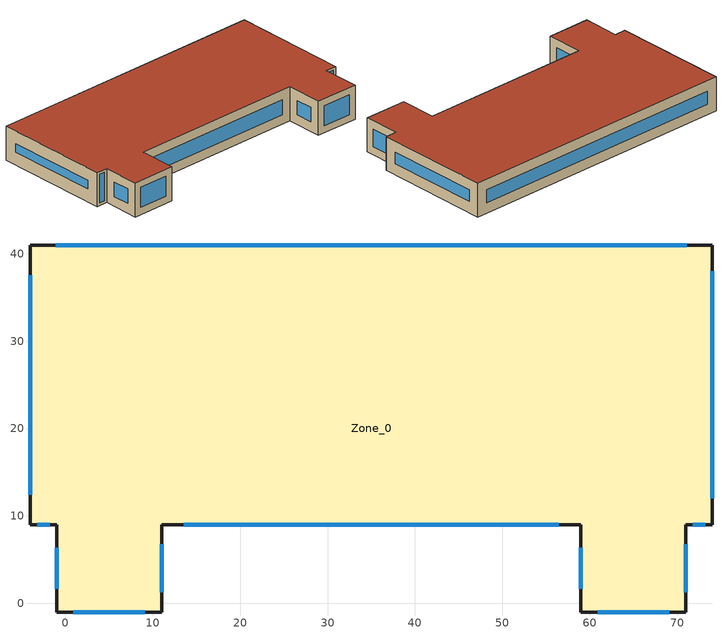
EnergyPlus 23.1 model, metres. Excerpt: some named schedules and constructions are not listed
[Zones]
Zone_0
 floor outside (90.1-2019 Nonresidential CZ 0 Exterior Floor (Mass)): 11,9 11,-1 -1,-1 -1,9 -4,9 -4,41 74,41 74,9 71,9 71,-1 59,-1 59,9 z6.95
 wall outside (90.1-2019 Nonresidential CZ 0 Exterior Wall (Mass)): 11,-1 11,9 59,9 59,-1 71,-1 71,9 74,9 74,41 -4,41 -4,9 -1,9 -1,-1 11,-1 z6.95:16.18
 window (90.1-2019 Nonresidential CZ 0 Glazing (Operable)): 11,1.26 11,6.75 / 71,1.26 71,6.75 z9.2:13.92; 0.91,-1 9.09,-1 / 60.91,-1 69.09,-1 z8.85:14.27; -1,6.35 -1,1.66 / 59,6.35 59,1.66 z9.6:13.53; -3.22,9 -1.78,9 / 71.78,9 73.22,9 z7.72:15.4; -4,37.56 -4,12.44 z10.39:12.74; 71.13,41 -1.13,41 z9.82:13.31; 74,12.03 74,37.98 z9.97:13.16; 13.55,9 56.45,9 z9.5:13.63
 roof outside (90.1-2019 Nonresidential CZ 0 Exterior Roof (Mass)): 11,9 59,9 59,-1 71,-1 71,9 74,9 74,41 -4,41 -4,9 -1,9 -1,-1 11,-1 z16.18
[Schedule:Day:Hourly]
c2cab016-fa3c-41ac-bd8d-3cacf7ea332a: Fraction, 1, 0, 0, 0, 0, 0, 0, 0, 1, 1, 0, 1, 1, 1, 0, 1, 1, 1, 1, 1, 0, 0, 0, 0
2acc76d4-bb3a-409b-ae13-9ef7f78a7962: Fraction, 0, 0, 0, 1, 0, 1, 1, 1, 1, 1, 1, 1, 0, 0, 0, 0, 1, 0, 1, 1, 1, 1, 1, 1
113ce883-fbef-4164-8d23-23ba3054d300: Fraction, 1, 1, 1, 1, 1, 1, 0, 0, 1, 1, 1, 0, 0, 1, 1, 1, 1, 1, 1, 1, 1, 1, 1, 1
55f8eb47-4238-4a91-8bd7-2a9bad35dbf7: Fraction, 1, 0, 0, 0, 0, 0, 1, 0, 0, 0, 0, 1, 1, 1, 1, 1, 1, 1, 1, 1, 1, 1, 1, 1
2f889e87-9056-469c-9f70-61c2109dc100: Fraction, 1, 1, 1, 0, 1, 0, 0, 1, 1, 1, 1, 0, 1, 0, 0, 0, 0, 0, 0, 1, 1, 1, 1, 1
a6ee3e85-4264-44aa-8df4-fefa771979f1: Fraction, 1, 1, 1, 0, 0, 0, 1, 1, 1, 1, 1, 1, 0, 0, 0, 0, 1, 1, 1, 1, 1, 1, 1, 1
38c8a3ec-b199-4f32-8d85-5c31decba880: Fraction, 1, 0, 0, 0, 0, 1, 0, 0, 1, 1, 1, 0, 0, 0, 0, 0, 0, 0, 0, 1, 1, 1, 1, 1
6ab5ffba-f31f-4ad4-b918-457a660e1fa0: Fraction, 1, 1, 0, 0, 0, 1, 1, 0, 1, 1, 0, 0, 0, 0, 0, 0, 0, 0, 0, 0, 1, 1, 1, 1
739482a5-2e4c-4395-94ac-fa656043e152: Fraction, 1, 1, 1, 1, 1, 1, 1, 0, 1, 1, 0, 0, 0, 0, 0, 0, 1, 0, 0, 0, 0, 0, 1, 1
aca91264-3b56-4679-9b92-18ac6ac5ce88: Fraction, 1, 1, 1, 1, 1, 1, 1, 1, 1, 0, 1, 0, 0, 0, 1, 1, 1, 1, 1, 1, 1, 1, 0, 0
4e8716a6-8adb-41d2-8b3c-7fafb88e4295: Fraction, 0, 0, 0, 0, 0, 0, 0, 0, 0, 1, 0, 1, 1, 0, 1, 1, 1, 1, 1, 0, 1, 1, 1, 0
5341ccf6-749c-46ae-a396-031af43a2ff3: Fraction, 0, 0, 0, 0, 0, 0, 0, 0, 1, 1, 1, 0, 0, 0, 1, 1, 0, 0, 1, 1, 1, 1, 1, 0
f6c458a8-e534-42ed-8dca-5de8c6be5e05: Fraction, 1, 1, 1, 1, 1, 1, 1, 1, 1, 1, 0, 1, 0, 0, 0, 1, 1, 1, 1, 1, 1, 1, 1, 1
083434f8-cbb0-4507-8468-247dd64d71e7: Fraction, 1, 0, 0, 0, 0, 0, 0, 0, 0, 1, 0, 0, 0, 0, 0, 1, 1, 1, 1, 0, 1, 0, 0, 0
3b9fc127-0f33-41c0-bb60-b0babc88543c: Fraction, 1, 1, 1, 1, 0, 0, 0, 0, 0, 0, 0, 1, 1, 1, 1, 1, 1, 1, 0, 1, 1, 1, 1, 1
dfb4d573-3ba9-4397-889e-fa5d77ba812a: Fraction, 1, 0, 1, 1, 0, 1, 1, 0, 1, 1, 0, 0, 0, 1, 1, 0, 1, 1, 1, 1, 1, 1, 1, 1
55b9fb34-ddc2-4f8f-b9e4-e913cfb51b51: Fraction, 1, 1, 1, 1, 0, 0, 0, 0, 1, 1, 0, 0, 1, 1, 1, 1, 1, 1, 1, 1, 1, 1, 1, 1
f9213b3e-b9ee-47ff-9177-c6eacbec2d91: Fraction, 1, 1, 1, 1, 1, 0, 1, 1, 1, 0, 1, 0, 0, 0, 0, 0, 1, 1, 1, 1, 1, 1, 1, 0
73cda106-f6b8-4c9e-a049-d416d9d787f8: Fraction, 0, 0, 0, 0, 0, 0, 0, 0, 1, 0, 0, 0, 0, 0, 0, 0, 1, 1, 1, 1, 1, 1, 1, 1
b27275d3-2f83-4ff7-b82b-f2585abdd633: Fraction, 1, 1, 1, 1, 1, 1, 1, 1, 1, 0, 0, 0, 0, 0, 0, 1, 1, 1, 1, 1, 1, 1, 1, 1
01197afe-4cc5-41f4-baa0-76ec0966855b: Fraction, 1, 0, 1, 1, 0, 0, 0, 0, 1, 0, 0, 0, 0, 0, 0, 0, 0, 0, 1, 1, 1, 1, 1, 1
aeea9f31-b385-4210-b196-7dea69c9e701: Fraction, 1, 1, 0, 0, 0, 0, 0, 0, 1, 1, 1, 1, 1, 0, 1, 0, 0, 1, 1, 1, 1, 1, 1, 1
ae26bae7-86ef-4d53-b5dd-35d2c2ebf1ed: Fraction, 1, 1, 0, 0, 0, 0, 0, 0, 0, 0, 1, 1, 1, 1, 1, 1, 1, 1, 1, 1, 0, 1, 1, 1
37a04c41-31fb-4f55-8f5d-e908250c3aa7: Fraction, 0, 0, 0, 0, 0, 1, 1, 1, 1, 1, 1, 0, 0, 0, 0, 0, 0, 1, 1, 1, 1, 1, 1, 1
0055da38-743c-43fd-91a1-7804ef729a1b: Fraction, 1, 0, 0, 0, 0, 0, 0, 1, 1, 1, 1, 1, 1, 1, 1, 1, 0, 0, 0, 0, 0, 0, 0, 0
beb5195a-b38e-4886-8dd4-13292782a5d6: Fraction, 1, 0, 1, 1, 0, 1, 1, 1, 1, 1, 1, 1, 0, 1, 1, 1, 1, 1, 1, 1, 1, 1, 1, 1
6d13e707-81bc-4f69-b9dc-19378ec93108: Fraction, 1, 0, 0, 0, 0, 0, 0, 0, 0, 0, 1, 1, 1, 1, 1, 0, 0, 1, 1, 1, 1, 1, 1, 1
5d835f98-da98-40ed-a754-139ba35e31b3: Fraction, 0, 0, 0, 1, 0, 0, 0, 0, 1, 1, 0, 0, 0, 0, 0, 0, 0, 0, 1, 1, 1, 1, 1, 1
27d42c43-bfd5-43a2-9aa3-a27005570020: Fraction, 1, 0, 1, 1, 1, 1, 1, 1, 1, 1, 0, 1, 1, 1, 0, 0, 0, 0, 0, 1, 1, 1, 1, 0
0a6a2401-2cff-4ad4-83b3-1095882a31aa: Fraction, 0, 0, 0, 0, 0, 1, 0, 0, 0, 1, 1, 1, 1, 0, 0, 1, 1, 1, 1, 1, 1, 1, 1, 0
17500957-7ec8-4eb7-91e8-659d7dfdddc0: Fraction, 0, 0, 0, 0, 0, 0, 1, 1, 1, 1, 1, 0, 0, 0, 0, 0, 0, 1, 1, 1, 1, 1, 1, 1
fae183f8-ada0-4985-a3a5-19c5ae013cbd: Fraction, 1, 0, 0, 0, 0, 0, 0, 1, 1, 1, 1, 0, 0, 0, 0, 1, 1, 1, 1, 1, 1, 1, 1, 1
3833dfc7-8424-4b11-a0b4-b34a241b2b8c: Fraction, 1, 1, 0, 0, 0, 0, 0, 1, 1, 1, 0, 0, 0, 0, 1, 1, 1, 1, 1, 1, 1, 1, 1, 1
19391aa6-9551-4a7d-876e-0718974e2684: Fraction, 0, 0, 0, 0, 0, 0, 0, 1, 1, 0, 0, 0, 1, 1, 1, 1, 1, 1, 1, 1, 1, 1, 1, 1
66d92a62-3421-44cb-9ab3-1189e2ac1ef5: Fraction, 0, 0, 0, 0, 0, 0, 0, 0, 1, 0, 0, 1, 1, 1, 0, 0, 1, 1, 1, 1, 1, 1, 1, 1
b5f47d9c-e0d6-455f-9aa8-18091dc4b645: Fraction, 1, 1, 1, 0, 0, 0, 1, 1, 1, 0, 0, 0, 0, 0, 0, 0, 0, 0, 1, 1, 1, 1, 1, 1
52b957f8-c655-4b9c-8400-d95fda539e50: Fraction, 1, 1, 1, 1, 1, 1, 1, 0, 0, 0, 0, 1, 1, 1, 1, 1, 1, 1, 1, 1, 1, 1, 1, 0
037d155f-380a-4ae6-bf86-cf52317ab907: Fraction, 0, 0, 0, 0, 0, 0, 0, 0, 1, 1, 1, 0, 0, 0, 0, 1, 1, 1, 0, 0, 0, 0, 0, 0
e9c4685a-226e-4dfd-be33-06ba247b435d: Fraction, 0, 0, 0, 0, 0, 0, 0, 0, 0, 0, 0, 0, 0, 0, 0, 1, 1, 1, 1, 0, 0, 0, 1, 0
09f814cc-6c6f-48c8-86ee-a6d244932c20: Fraction, 0, 0, 0, 0, 0, 0, 0, 0, 1, 1, 0, 0, 1, 0, 1, 1, 1, 1, 1, 1, 1, 1, 1, 0
ca218d19-309e-421f-8a90-8f775e4bd37e: Fraction, 0, 0, 0, 0, 0, 0, 0, 1, 1, 1, 0, 1, 1, 1, 1, 1, 1, 1, 1, 0, 0, 0, 0, 0
4759a0a9-f441-45c5-9c68-7e11977fed51: Fraction, 0, 0, 0, 0, 0, 1, 1, 1, 1, 1, 0, 0, 0, 0, 0, 0, 0, 1, 1, 1, 1, 1, 1, 1
c9bd3c47-79ad-4d25-87a6-54469b1c3291: Fraction, 0, 0, 0, 0, 0, 0, 0, 0, 0, 0, 1, 1, 1, 1, 1, 1, 0, 1, 1, 1, 1, 1, 1, 1
e28c0a54-0b6a-4f7f-8b33-745b8315db6f: Fraction, 0, 0, 0, 0, 0, 0, 0, 0, 0, 0, 0, 0, 1, 1, 1, 1, 1, 1, 1, 1, 1, 0, 0, 0
d44c17c4-7419-4a1b-a9d3-ed19bad29df4: Fraction, 0, 0, 0, 0, 0, 0, 0, 1, 1, 1, 0, 0, 0, 0, 0, 0, 0, 1, 1, 1, 1, 0, 0, 0
dc7f30d9-7c41-4c9f-a203-ac509b2ae501: Fraction, 0, 0, 0, 0, 0, 0, 0, 0, 1, 1, 0, 0, 0, 0, 1, 0, 0, 0, 0, 0, 0, 0, 0, 0
75712bb7-b281-4746-a8ce-a68906a422b6: Fraction, 0, 0, 0, 0, 0, 0, 0, 0, 0, 1, 1, 1, 1, 0, 1, 1, 1, 1, 1, 1, 1, 1, 1, 1
83893639-9c5a-4c63-8dfa-bc236ec407fd: Fraction, 0, 0, 0, 0, 0, 0, 0, 0, 1, 0, 0, 0, 0, 0, 0, 0, 0, 1, 0, 0, 0, 0, 0, 0
f41e138a-9e69-476a-8b33-459a4088c2dc: Fraction, 0, 0, 0, 0, 0, 0, 0, 0, 1, 1, 0, 0, 0, 0, 0, 0, 1, 1, 1, 1, 1, 1, 0, 0
ae597435-7847-40bc-8524-bf75e49b26dc: Fraction, 0, 0, 0, 0, 0, 0, 0, 1, 1, 1, 0, 0, 0, 1, 1, 1, 1, 0, 0, 0, 0, 0, 0, 0
14f6d1d2-9f28-44a2-9e22-a27b03d50be2: Fraction, 0, 0, 0, 0, 0, 0, 0, 0, 1, 1, 0, 0, 0, 0, 0, 0, 0, 1, 1, 1, 1, 1, 1, 0
a57fcb58-e9fe-4c61-a477-1f21a20529d0: Fraction, 0, 0, 0, 0, 1, 0, 0, 1, 1, 1, 1, 0, 0, 0, 0, 0, 1, 1, 1, 1, 1, 1, 1, 1
96a4d58e-302e-4ee8-83a7-64224284fd4f: Fraction, 1, 1, 1, 1, 1, 0, 0, 0, 1, 1, 1, 1, 1, 0, 1, 1, 1, 1, 1, 1, 1, 1, 1, 1
6ece8b08-8450-4b29-8746-7bffa695ec09: Fraction, 0, 0, 0, 0, 0, 0, 0, 0, 1, 1, 0, 0, 0, 0, 1, 1, 1, 1, 1, 1, 1, 1, 1, 1
89299213-7930-46c5-b7cd-cdb1f9d314c0: Fraction, 1, 1, 1, 1, 1, 1, 1, 0, 1, 1, 1, 1, 1, 0, 1, 1, 1, 1, 1, 1, 1, 1, 0, 0
4643b79a-c5c8-46b8-a0fd-d4f6f481fb9b: Fraction, 0, 0, 0, 0, 0, 0, 0, 0, 1, 1, 1, 0, 1, 1, 1, 1, 1, 1, 1, 1, 1, 0, 0, 0
679d8743-4aca-45e2-b7b9-4cf38ec24ad8: Fraction, 0, 0, 0, 0, 0, 0, 0, 0, 1, 1, 1, 1, 0, 0, 0, 1, 1, 1, 1, 1, 1, 1, 0, 0
aee78e31-be45-4b06-bd20-3ab901b4edbb: Fraction, 0, 0, 0, 0, 0, 0, 0, 0, 0, 1, 1, 1, 0, 0, 1, 1, 1, 1, 1, 0, 0, 0, 0, 0
211bc10c-4265-40ed-93ba-0c5bc98a4adb: Fraction, 0, 0, 0, 0, 0, 0, 0, 0, 1, 0, 1, 1, 0, 0, 0, 0, 0, 0, 0, 0, 0, 0, 0, 0
d70c283e-3c4e-4aa6-b6d8-aa1d83c07320: Fraction, 0, 0, 0, 0, 0, 0, 0, 0, 1, 1, 0, 1, 1, 1, 1, 1, 1, 1, 0, 0, 0, 0, 0, 0
d566b6c0-66e2-417f-a76d-fd923a7091e2: Fraction, 0, 0, 0, 0, 0, 0, 0, 0, 0, 1, 1, 1, 1, 0, 1, 1, 1, 1, 0, 0, 0, 0, 0, 0
47ae235c-c7dc-4399-aa42-2d1fce33d499: Fraction, 0, 0, 0, 0, 0, 0, 0, 0, 0, 1, 1, 1, 0, 1, 1, 1, 1, 1, 1, 1, 1, 1, 1, 0
4d2c08d0-b476-4182-82bb-c0ede5854e68: Fraction, 0, 0, 0, 0, 0, 0, 0, 0, 0, 1, 1, 1, 0, 0, 0, 0, 1, 0, 0, 0, 0, 0, 0, 0
255bb3cc-b76c-450b-8344-104257988625: Fraction, 0, 0, 0, 0, 0, 0, 0, 0, 1, 1, 0, 0, 1, 1, 1, 1, 0, 0, 0, 0, 0, 0, 0, 0
f79134c4-8fac-46f1-bda8-bd192cd55f08: Fraction, 0, 0, 0, 0, 0, 0, 0, 0, 1, 1, 1, 1, 0, 0, 0, 0, 0, 0, 0, 0, 0, 0, 0, 0
906a7141-871a-452e-9583-73314fa8ff62: Fraction, 0, 0, 0, 0, 0, 0, 0, 0, 1, 1, 1, 1, 1, 1, 1, 0, 0, 0, 0, 0, 0, 0, 0, 0
ff8287d9-2c01-43ad-a24d-2a9ba234661d: Fraction, 0, 0, 0, 0, 0, 0, 0, 0, 0, 0, 0, 0, 0, 0, 0, 1, 1, 1, 0, 0, 0, 0, 0, 0
d27071b0-f187-4836-b587-f7a55c8ee4b0: Fraction, 0, 0, 0, 0, 0, 0, 0, 0, 1, 0, 0, 0, 0, 0, 0, 0, 0, 0, 0, 0, 0, 0, 0, 0
08057783-170f-4a73-8299-480b9f6656ea: Fraction, 0, 0, 0, 0, 0, 0, 0, 0, 0, 1, 1, 1, 1, 1, 1, 1, 0, 0, 1, 1, 1, 1, 0, 0
4ea61527-75af-4f00-8e77-82d26fb1526b: Fraction, 0, 0, 0, 0, 0, 0, 0, 1, 1, 1, 0, 0, 0, 0, 0, 0, 0, 1, 1, 1, 1, 1, 1, 1
d22a8165-95c1-4bcb-95b3-3f0aad09ab81: Fraction, 1, 0, 0, 0, 0, 0, 0, 0, 1, 1, 0, 1, 0, 0, 0, 1, 1, 1, 1, 1, 1, 1, 1, 0
3b791e92-9e06-49ab-9947-5db38f3af008: Fraction, 0, 0, 0, 0, 0, 0, 0, 0, 1, 1, 1, 0, 0, 0, 1, 1, 1, 0, 0, 0, 0, 0, 0, 0
50c647a7-b4ba-441e-b502-fb75a84bab43: Fraction, 0, 0, 0, 0, 0, 0, 0, 0, 1, 1, 0, 0, 0, 0, 0, 0, 0, 0, 1, 1, 1, 1, 0, 0
a3e421c1-2bc6-4b64-b931-ab678568f508: Fraction, 0, 0, 0, 0, 0, 0, 0, 0, 1, 1, 0, 1, 1, 1, 0, 0, 0, 0, 0, 0, 0, 0, 0, 0
b4238d67-f2e8-4461-a61e-e3ac4d8d33bc: Fraction, 0, 0, 0, 0, 0, 0, 0, 0, 1, 1, 1, 0, 0, 1, 1, 1, 1, 1, 1, 1, 0, 0, 0, 0
420da7f1-e32b-4393-b9e4-edb96b9c58fe: Fraction, 0, 0, 0, 0, 0, 0, 0, 0, 1, 1, 0, 0, 0, 0, 1, 1, 0, 1, 1, 1, 1, 0, 0, 0
92758c3d-f0fd-44b9-895b-e7b9e2730b76: Fraction, 0, 0, 0, 0, 0, 0, 0, 0, 0, 1, 0, 0, 0, 0, 0, 0, 0, 1, 1, 1, 1, 1, 0, 0
d4a02c36-b7ff-45d5-aa49-4de9d407a061: Fraction, 0, 0, 0, 0, 0, 0, 0, 0, 1, 1, 0, 0, 0, 1, 0, 0, 1, 1, 0, 0, 0, 0, 0, 0
214e25fa-4e0e-4e88-930a-73c11604e017: Fraction, 0, 0, 0, 0, 0, 0, 0, 0, 0, 1, 1, 1, 1, 0, 1, 1, 1, 1, 1, 1, 1, 0, 0, 0
2c25afe0-61b1-435b-b16b-613268186c53: Fraction, 0, 0, 0, 0, 0, 0, 0, 0, 1, 1, 1, 0, 0, 0, 0, 1, 1, 1, 1, 1, 1, 1, 1, 1
3f9fc3e9-d578-444a-bb10-5c885fba9fd7: Fraction, 1, 0, 0, 0, 0, 0, 0, 1, 1, 1, 0, 0, 0, 0, 1, 1, 1, 1, 1, 1, 0, 0, 0, 1
70b933e4-11a0-4b25-8d76-ab38d021c1d7: Fraction, 1, 1, 1, 1, 1, 1, 1, 1, 1, 1, 1, 0, 0, 1, 1, 0, 1, 1, 1, 1, 1, 1, 1, 1
031735bf-d772-4c77-ba9c-56152633bdbe: Fraction, 1, 1, 1, 1, 1, 1, 1, 1, 1, 1, 1, 0, 0, 0, 0, 1, 1, 1, 1, 1, 1, 1, 1, 1
b3e170e0-b608-4670-97b4-faa62bb7c9e8: Fraction, 1, 1, 1, 1, 1, 1, 1, 1, 1, 1, 1, 0, 1, 1, 1, 1, 1, 1, 1, 1, 1, 1, 1, 1
46c641b5-104f-4a9c-bfa6-a3925b43fe06: Fraction, 1, 1, 1, 1, 0, 1, 1, 1, 1, 1, 1, 0, 0, 0, 1, 1, 1, 1, 1, 1, 1, 1, 1, 1
80fadc9b-4cf8-4fe3-8ea6-ce02479f0904: Fraction, 1, 1, 1, 1, 0, 1, 1, 1, 1, 1, 1, 0, 0, 0, 1, 0, 0, 0, 1, 1, 0, 0, 0, 0
96e3d8ac-5abb-42b4-8581-96fe15a671f7: Fraction, 0, 0, 0, 1, 0, 0, 0, 0, 1, 0, 0, 0, 0, 0, 0, 0, 0, 0, 0, 0, 0, 0, 0, 0
7c52e9d2-7006-4e0c-b9af-e0bb9b8bf7bb: Fraction, 0, 0, 0, 0, 0, 0, 0, 0, 0, 1, 1, 1, 0, 0, 1, 1, 0, 0, 0, 0, 0, 0, 0, 0
a52b870b-5078-4e65-ae1e-464eb281287e: Fraction, 0, 0, 0, 0, 0, 0, 0, 0, 0, 1, 1, 0, 0, 1, 0, 1, 0, 0, 1, 0, 1, 1, 0, 1
ce588cee-38b5-41ec-9469-2b0c7ac3f3c4: Fraction, 1, 0, 0, 0, 0, 0, 0, 0, 0, 0, 0, 0, 0, 1, 1, 1, 1, 1, 1, 1, 0, 0, 0, 0
6a2ed88d-160c-48e3-a745-6a00b3138202: Fraction, 0, 0, 0, 0, 0, 0, 0, 0, 0, 0, 0, 0, 1, 1, 1, 1, 1, 1, 1, 0, 0, 0, 0, 0
e647a3ca-f80e-41d9-ae02-444600d5728b: Fraction, 0, 0, 0, 0, 0, 0, 0, 0, 0, 0, 0, 0, 0, 0, 1, 0, 0, 0, 1, 0, 0, 0, 0, 0
1d68a3ad-101c-4ffe-8505-884638b07b89: Fraction, 0, 0, 0, 0, 0, 0, 0, 0, 0, 1, 1, 1, 1, 1, 1, 1, 1, 1, 1, 1, 0, 0, 0, 0
f14ab5b0-2b15-4419-a5d1-aa71fb9c9e9e: Fraction, 0, 0, 0, 0, 0, 0, 0, 0, 1, 1, 1, 1, 0, 0, 0, 0, 1, 1, 1, 1, 1, 1, 0, 1
b4be05a2-1b5d-42a0-bcba-a576f93784a6: Fraction, 0, 0, 0, 0, 0, 0, 0, 0, 0, 0, 1, 0, 0, 0, 0, 1, 1, 1, 1, 1, 0, 0, 0, 1
1476b263-0653-4f6f-957e-ca1e08aba33f: Fraction, 0, 0, 0, 0, 0, 0, 0, 0, 0, 1, 1, 1, 1, 0, 0, 0, 0, 0, 0, 0, 0, 0, 0, 0
bda3db09-88eb-4ff0-b665-8358f81cf1fb: Fraction, 0, 0, 0, 0, 0, 0, 0, 0, 0, 0, 1, 1, 1, 1, 1, 1, 1, 0, 1, 0, 0, 0, 0, 0
edeeee14-5900-4105-80b7-8713b351bf64: Fraction, 0, 0, 0, 0, 0, 0, 0, 0, 1, 1, 1, 1, 0, 1, 0, 1, 0, 0, 0, 0, 1, 0, 0, 0
09728f78-fbfb-4cb4-9f0c-310f067204cc: Fraction, 0, 0, 0, 0, 0, 0, 0, 0, 1, 1, 1, 1, 0, 1, 1, 1, 1, 1, 1, 1, 1, 0, 0, 0
4f4dd401-b37b-4c60-9393-020dc1a86d7f: Fraction, 0, 0, 0, 0, 0, 0, 0, 0, 1, 1, 1, 0, 1, 0, 0, 1, 1, 1, 1, 1, 1, 1, 1, 0
d7d0c3e8-bc85-42cc-b75f-2eaf99d6740b: Fraction, 0, 0, 1, 1, 0, 0, 1, 0, 1, 1, 1, 1, 0, 1, 1, 1, 1, 1, 1, 1, 1, 1, 1, 1
f8f0b0ef-1b04-49f8-8657-d4adc593155d: Fraction, 1, 1, 0, 1, 1, 1, 0, 1, 1, 1, 1, 1, 1, 0, 0, 1, 1, 1, 1, 1, 1, 1, 1, 1
865deba6-3b39-4b0a-beda-dfbc078c772e: Fraction, 1, 1, 1, 1, 1, 1, 1, 1, 1, 1, 1, 0, 0, 0, 0, 0, 1, 1, 1, 1, 1, 1, 0, 1
b28d19ba-ad7c-417c-a8b7-4cb0f6b283ce: Fraction, 0, 0, 1, 1, 0, 1, 1, 0, 1, 1, 1, 0, 0, 0, 0, 1, 1, 1, 1, 1, 1, 1, 1, 1
87925b9d-d964-4ef4-933e-1645730084eb: Fraction, 1, 0, 1, 0, 0, 0, 0, 0, 1, 1, 1, 0, 0, 0, 0, 0, 1, 1, 1, 1, 1, 1, 1, 1
be71d680-180d-4981-afdc-507d91f79011: Fraction, 1, 0, 0, 0, 0, 0, 0, 0, 1, 1, 1, 1, 0, 0, 0, 0, 1, 1, 1, 1, 1, 1, 1, 1
31d5d834-35e2-4fa3-b754-e3365165cdfd: Fraction, 1, 1, 1, 0, 0, 1, 1, 0, 1, 1, 1, 0, 0, 0, 0, 0, 1, 1, 1, 1, 1, 1, 1, 1
86876421-a579-47c7-b56e-877ea301937a: Fraction, 1, 0, 0, 0, 0, 1, 1, 0, 1, 1, 1, 1, 1, 1, 1, 1, 1, 1, 1, 1, 1, 1, 0, 0
[Schedule:Year]
CoolAvail_Zone_0: Fraction, CoolAvail_Zone_0_0, 1, 1, 1, 7, CoolAvail_Zone_0_1, 1, 8, 1, 14, CoolAvail_Zone_0_2, 1, 15, 1, 21, CoolAvail_Zone_0_3, 1, 22, 1, 28, CoolAvail_Zone_0_4, 1, 29, 2, 4, CoolAvail_Zone_0_5, 2, 5, 2, 11, CoolAvail_Zone_0_6, 2, 12, 2, 18, CoolAvail_Zone_0_7, 2, 19, 2, 25, CoolAvail_Zone_0_8, 2, 26, 3, 4, CoolAvail_Zone_0_9, 3, 5, 3, 11, CoolAvail_Zone_0_10, 3, 12, 3, 18, CoolAvail_Zone_0_11, 3, 19, 3, 25, CoolAvail_Zone_0_12, 3, 26, 4, 1, CoolAvail_Zone_0_13, 4, 2, 4, 8, CoolAvail_Zone_0_14, 4, 9, 4, 15, CoolAvail_Zone_0_15, 4, 16, 4, 22, CoolAvail_Zone_0_16, 4, 23, 4, 29, CoolAvail_Zone_0_17, 4, 30, 5, 6, CoolAvail_Zone_0_18, 5, 7, 5, 13, CoolAvail_Zone_0_19, 5, 14, 5, 20, CoolAvail_Zone_0_20, 5, 21, 5, 27, CoolAvail_Zone_0_21, 5, 28, 6, 3, CoolAvail_Zone_0_22, 6, 4, 6, 10, CoolAvail_Zone_0_23, 6, 11, 6, 17, CoolAvail_Zone_0_24, 6, 18, 6, 24, CoolAvail_Zone_0_25, 6, 25, 7, 1, CoolAvail_Zone_0_26, 7, 2, 7, 8, CoolAvail_Zone_0_27, 7, 9, 7, 15, CoolAvail_Zone_0_28, 7, 16, 7, 22, CoolAvail_Zone_0_29, 7, 23, 7, 29, CoolAvail_Zone_0_30, 7, 30, 8, 5, CoolAvail_Zone_0_31, 8, 6, 8, 12, CoolAvail_Zone_0_32, 8, 13, 8, 19, CoolAvail_Zone_0_33, 8, 20, 8, 26, CoolAvail_Zone_0_34, 8, 27, 9, 2, CoolAvail_Zone_0_35, 9, 3, 9, 9, CoolAvail_Zone_0_36, 9, 10, 9, 16, CoolAvail_Zone_0_37, 9, 17, 9, 23, CoolAvail_Zone_0_38, 9, 24, 9, 30, CoolAvail_Zone_0_39, 10, 1, 10, 7, CoolAvail_Zone_0_40, 10, 8, 10, 14, CoolAvail_Zone_0_41, 10, 15, 10, 21, CoolAvail_Zone_0_42, 10, 22, 10, 28, CoolAvail_Zone_0_43, 10, 29, 11, 4, CoolAvail_Zone_0_44, 11, 5, 11, 11, CoolAvail_Zone_0_45, 11, 12, 11, 18, CoolAvail_Zone_0_46, 11, 19, 11, 25, CoolAvail_Zone_0_47, 11, 26, 12, 2, CoolAvail_Zone_0_48, 12, 3, 12, 9, CoolAvail_Zone_0_49, 12, 10, 12, 16, CoolAvail_Zone_0_50, 12, 17, 12, 23, CoolAvail_Zone_0_51, 12, 24, 12, 30, CoolAvail_Zone_0_52, 12, 31, 12, 31
[Schedule:Week:Daily]
CoolAvail_Zone_0_0: 59d1b334-04ba-4363-919a-7a111a44c794, 0f26759d-0644-4e50-aa1b-fcd7fa6afe0f, 318187e7-5c1f-47e3-9277-af0e2b7da707, aee15cac-d395-4032-8114-9b4bb5a356dc, 7d41a5ea-b720-4077-bb14-a05d87ea9681, 45a83e3a-dbef-42fc-9834-84ef9ee3b0a0, 341b650f-a121-4014-ae46-2007fbbd5f37, 59d1b334-04ba-4363-919a-7a111a44c794, 59d1b334-04ba-4363-919a-7a111a44c794, 59d1b334-04ba-4363-919a-7a111a44c794, 59d1b334-04ba-4363-919a-7a111a44c794, 59d1b334-04ba-4363-919a-7a111a44c794
CoolAvail_Zone_0_1: 900f58f4-38de-4f9b-b05a-4f2ecd03661f, 3dc08667-6c2d-47fc-94ae-249e8decdf4b, 6d68ffcc-1362-4b3b-9d78-339562408aa6, 0a754654-f389-429c-a26f-92d3acae430e, 99174638-7e42-46be-82d0-53d7de1d66e1, a3e2e9a5-99f8-485d-a5b5-07509c44c5c9, a330aff7-16cd-4724-841d-2f91400e6d6c, 900f58f4-38de-4f9b-b05a-4f2ecd03661f, 900f58f4-38de-4f9b-b05a-4f2ecd03661f, 900f58f4-38de-4f9b-b05a-4f2ecd03661f, 900f58f4-38de-4f9b-b05a-4f2ecd03661f, 900f58f4-38de-4f9b-b05a-4f2ecd03661f
CoolAvail_Zone_0_2: 01dc1f6e-f648-4140-b23f-e59894f2e4e2, e58b1214-7130-41c6-bb01-e433ee20e46e, 99174638-7e42-46be-82d0-53d7de1d66e1, 4d4e208a-5f8d-42b7-b282-ac07cf17a0bc, 0f26759d-0644-4e50-aa1b-fcd7fa6afe0f, e136f96c-5ca2-4179-9041-dc8fd92a6337, 2a4a2089-ae6f-48aa-a942-3db9da7d4872, 01dc1f6e-f648-4140-b23f-e59894f2e4e2, 01dc1f6e-f648-4140-b23f-e59894f2e4e2, 01dc1f6e-f648-4140-b23f-e59894f2e4e2, 01dc1f6e-f648-4140-b23f-e59894f2e4e2, 01dc1f6e-f648-4140-b23f-e59894f2e4e2
CoolAvail_Zone_0_3: ca2c308d-65cc-465f-b789-d3e04399737b, 3f1b2a3d-4808-4738-bd25-d25169afb5c7, 0dd2df46-93e6-486a-b476-3d40ee52131c, d6d55b27-423f-4fcc-8598-e2f2a564c43e, 0eb32e5c-692e-44ad-bdb8-bca25fd637de, 59d1b334-04ba-4363-919a-7a111a44c794, 144c33c1-05d1-4800-85e7-ecca17006546, ca2c308d-65cc-465f-b789-d3e04399737b, ca2c308d-65cc-465f-b789-d3e04399737b, ca2c308d-65cc-465f-b789-d3e04399737b, ca2c308d-65cc-465f-b789-d3e04399737b, ca2c308d-65cc-465f-b789-d3e04399737b
CoolAvail_Zone_0_4: cfc209d8-1be4-407f-9533-ff71014a385c, 6e076bb6-f9f9-4db1-b992-ecfa5b7e6f1d, f1d31ddb-c709-4371-93d5-1fdcaaaa8b2c, d6d90ccd-8695-4911-9219-8e3c3762c929, 930c6bcd-b3fc-465a-bb21-56e0a4f2c251, 2f02b1ef-e1ca-4606-a8cb-5620407a4dce, 6e076bb6-f9f9-4db1-b992-ecfa5b7e6f1d, cfc209d8-1be4-407f-9533-ff71014a385c, cfc209d8-1be4-407f-9533-ff71014a385c, cfc209d8-1be4-407f-9533-ff71014a385c, cfc209d8-1be4-407f-9533-ff71014a385c, cfc209d8-1be4-407f-9533-ff71014a385c
CoolAvail_Zone_0_5: b2056ff6-a33b-472e-b597-d54772f5b320, 3635b803-ce59-474a-9c52-95f1cc2cc4ee, 6988c4a1-c59d-4da7-a1d8-c76750e50ed8, 1fa21241-1025-4b6a-b862-49394e577ce6, 011e862a-ddda-4d77-a145-81a31a836a3a, 89506cb6-160a-4d11-b5ae-d74caff9d82a, b41a614d-201a-4205-9592-a8fb1aee2382, b2056ff6-a33b-472e-b597-d54772f5b320, b2056ff6-a33b-472e-b597-d54772f5b320, b2056ff6-a33b-472e-b597-d54772f5b320, b2056ff6-a33b-472e-b597-d54772f5b320, b2056ff6-a33b-472e-b597-d54772f5b320
CoolAvail_Zone_0_6: d563965c-9121-4aa7-af4b-2c2d5ff0f99c, 715bf42e-4792-4394-a826-32733cfacbba, 6059c219-74e0-4927-a9b8-cc7035b24750, 996866d7-ad10-4da5-90cb-8e593fca26a5, 7b88bede-f9a1-4724-9d1c-14b11be6cfd8, fc7d8cff-cd51-4304-91c6-0fd6892ace6f, 4e78f8e8-80d8-4282-affe-d6aa7f06e292, d563965c-9121-4aa7-af4b-2c2d5ff0f99c, d563965c-9121-4aa7-af4b-2c2d5ff0f99c, d563965c-9121-4aa7-af4b-2c2d5ff0f99c, d563965c-9121-4aa7-af4b-2c2d5ff0f99c, d563965c-9121-4aa7-af4b-2c2d5ff0f99c
CoolAvail_Zone_0_7: aea6751d-79a4-42ee-990d-66799a5a64a2, c1ed6bcd-fb7b-4cdf-a928-7ca597880db3, 908e3fdc-e0db-4cc7-906f-ea38a85dd8dc, 656934ec-fef5-43d2-9c30-fae846b8acf0, 3bcd4cfc-ea3a-498f-a008-27e3ebf3aad5, e2acdc1e-ac0a-4cb6-b454-27dd64717248, 698e3ffc-28f5-45ef-8cf0-da1e57303cd7, aea6751d-79a4-42ee-990d-66799a5a64a2, aea6751d-79a4-42ee-990d-66799a5a64a2, aea6751d-79a4-42ee-990d-66799a5a64a2, aea6751d-79a4-42ee-990d-66799a5a64a2, aea6751d-79a4-42ee-990d-66799a5a64a2
CoolAvail_Zone_0_8: 3dedf8f3-b7c8-4ea8-bf2b-c6d3ef5de4b5, f039e49e-f4ce-42a2-bfd7-b4f95cb6a5df, 90b9b106-ac46-4d63-8e52-64209c5ef079, 9f66f908-51ba-4e28-8874-0d1b74150d7d, e15d0947-ee73-4da5-b22a-3deb002d0407, a7f438a5-5570-4bc2-ba93-420dddbb38d2, f565ef0d-9253-4165-bc73-a4cb2191c647, 3dedf8f3-b7c8-4ea8-bf2b-c6d3ef5de4b5, 3dedf8f3-b7c8-4ea8-bf2b-c6d3ef5de4b5, 3dedf8f3-b7c8-4ea8-bf2b-c6d3ef5de4b5, 3dedf8f3-b7c8-4ea8-bf2b-c6d3ef5de4b5, 3dedf8f3-b7c8-4ea8-bf2b-c6d3ef5de4b5
CoolAvail_Zone_0_9: 3dbb109b-3fad-4328-bd12-6a78ccc694ce, e35d33e6-5b7f-45e8-8113-3727817fccd0, f565ef0d-9253-4165-bc73-a4cb2191c647, 235130f6-2bf4-4c47-b0a5-b7ddf12a67c7, b500764c-25a7-436b-9ef3-2ae1582f66f5, 38aa69aa-0841-4762-b792-f4e0fdf71c8e, 4686b1ff-4cd1-49be-831b-3bb77edd0d4c, 3dbb109b-3fad-4328-bd12-6a78ccc694ce, 3dbb109b-3fad-4328-bd12-6a78ccc694ce, 3dbb109b-3fad-4328-bd12-6a78ccc694ce, 3dbb109b-3fad-4328-bd12-6a78ccc694ce, 3dbb109b-3fad-4328-bd12-6a78ccc694ce
CoolAvail_Zone_0_10: 2497a99f-4f31-4545-96e9-6eaa42205e8c, f565ef0d-9253-4165-bc73-a4cb2191c647, 21c5c770-4df4-4e37-b7b7-961c6485b7ba, 882d5cdb-fdb3-49c5-a1a7-efb56e7ad3e1, 217c141b-0021-422c-bfc5-b326702bcaca, cb9ef3ab-8a9f-4537-b771-78ea26fdbfe1, e395a18c-0f40-43dd-8b46-634999459b7b, 2497a99f-4f31-4545-96e9-6eaa42205e8c, 2497a99f-4f31-4545-96e9-6eaa42205e8c, 2497a99f-4f31-4545-96e9-6eaa42205e8c, 2497a99f-4f31-4545-96e9-6eaa42205e8c, 2497a99f-4f31-4545-96e9-6eaa42205e8c
CoolAvail_Zone_0_11: f565ef0d-9253-4165-bc73-a4cb2191c647, 7e1009ed-2f7d-478c-8783-5b2b8b15976f, b4aafa5b-0951-45bb-9b3d-58f88ab55c81, 9092e191-ab99-450b-ac88-76718fe75c5c, d9d0da87-cdf3-4c95-a079-c96924259043, 7d0ff2f6-0ce7-4bc6-aad1-cb358d7a8f94, 82b9d26d-afdc-46c4-bbb9-08c5a34f0792, f565ef0d-9253-4165-bc73-a4cb2191c647, f565ef0d-9253-4165-bc73-a4cb2191c647, f565ef0d-9253-4165-bc73-a4cb2191c647, f565ef0d-9253-4165-bc73-a4cb2191c647, f565ef0d-9253-4165-bc73-a4cb2191c647
CoolAvail_Zone_0_12: ad3d9b99-c2e2-4425-af03-b19e925fc8bb, 9cee518f-e0e3-485d-9692-dec3e07cac18, 74821114-dd39-4821-9743-7d64cf1df0b1, 23725fa5-1423-4b14-80ee-59e76c6b3772, ed32c92f-b712-4864-99c2-fc29b1f248a1, 426f00b9-d0c9-4a60-8521-dc9009a1fc24, 3b62c0fe-df06-42b7-924a-3240077474c7, ad3d9b99-c2e2-4425-af03-b19e925fc8bb, ad3d9b99-c2e2-4425-af03-b19e925fc8bb, ad3d9b99-c2e2-4425-af03-b19e925fc8bb, ad3d9b99-c2e2-4425-af03-b19e925fc8bb, ad3d9b99-c2e2-4425-af03-b19e925fc8bb
CoolAvail_Zone_0_13: 853cd941-153a-4024-8627-ad7af9361a3b, 36b2eb81-75bb-4196-a764-40162e7d3831, b39bb00c-7fed-45e3-b84d-07f30abfe7bf, b859ebb6-7b3e-4836-b892-6db400e8de81, 5cd716d2-fa9a-4677-a9cb-a110be31d2db, d75b9806-2d39-4766-addd-9ad76cfc264d, 22cb16dc-05a0-4dfd-a6f9-4fb25c7d03ca, 853cd941-153a-4024-8627-ad7af9361a3b, 853cd941-153a-4024-8627-ad7af9361a3b, 853cd941-153a-4024-8627-ad7af9361a3b, 853cd941-153a-4024-8627-ad7af9361a3b, 853cd941-153a-4024-8627-ad7af9361a3b
CoolAvail_Zone_0_14: 107e3e66-bd5b-49ba-9a17-31e69c6c7c71, 160fac0f-914b-4673-91c7-152042596306, ea2544c6-8b58-4b6e-9bc9-bcfe239d3d03, 3b1c1b05-0e9c-4f96-a155-20a1fd7fa69c, c4d6cd56-ff68-4ae9-b503-3380abf5954f, 2d21c33e-755a-461f-a15e-61e98ef17f10, 35fcf0b2-2c4b-4803-a4c6-1d6cc0d80953, 107e3e66-bd5b-49ba-9a17-31e69c6c7c71, 107e3e66-bd5b-49ba-9a17-31e69c6c7c71, 107e3e66-bd5b-49ba-9a17-31e69c6c7c71, 107e3e66-bd5b-49ba-9a17-31e69c6c7c71, 107e3e66-bd5b-49ba-9a17-31e69c6c7c71
CoolAvail_Zone_0_15: 02f75608-d4f9-4420-8201-0081afef9c8b, c679531e-2100-466a-8d08-1a4fd4dd1060, 5048c8f0-2a40-49ae-9136-8ff56f13fa91, 0f3f3f1d-3be6-4cb1-9308-77693c2de348, dab59e25-338f-4442-b093-b8ff8a5974eb, 29f1cafd-2d6a-4370-8bfe-19081bcf2441, 4e3d56cf-6061-4498-80c5-94fc9a81c27e, 02f75608-d4f9-4420-8201-0081afef9c8b, 02f75608-d4f9-4420-8201-0081afef9c8b, 02f75608-d4f9-4420-8201-0081afef9c8b, 02f75608-d4f9-4420-8201-0081afef9c8b, 02f75608-d4f9-4420-8201-0081afef9c8b
CoolAvail_Zone_0_16: 75f9bea0-6b82-4bf6-b860-2c218bff11b4, 46e08c37-ac88-4245-9296-36df200ecea6, 02b77d77-38de-430c-a273-0ac2be7f824e, 9dcab35f-4523-45c5-a4d8-9600fcffa77a, 16188d64-4b48-4ff4-85fa-c3fbb17dbdd6, 0f675746-6445-4a9d-9c43-670eab6825bc, 5cfe6b58-ecd6-4612-9b5d-6ac5824f09c6, 75f9bea0-6b82-4bf6-b860-2c218bff11b4, 75f9bea0-6b82-4bf6-b860-2c218bff11b4, 75f9bea0-6b82-4bf6-b860-2c218bff11b4, 75f9bea0-6b82-4bf6-b860-2c218bff11b4, 75f9bea0-6b82-4bf6-b860-2c218bff11b4
CoolAvail_Zone_0_17: e0ac2ddb-3ca9-4b0d-a1f8-45018c14d43b, 4eb1097d-1ac2-478b-9b84-c762dcd3d74f, 9897c575-ac4d-49e8-98e9-60c42b0f4427, c9a0a30d-9548-4ff9-8ad1-0ae9c747ac44, 3874ba70-3872-4184-8c3d-09606ef39b7b, 638b862c-e7cf-43fd-b327-f5290b195d5a, e3fbc1a0-df5b-42a1-9fd2-fff7229ef746, e0ac2ddb-3ca9-4b0d-a1f8-45018c14d43b, e0ac2ddb-3ca9-4b0d-a1f8-45018c14d43b, e0ac2ddb-3ca9-4b0d-a1f8-45018c14d43b, e0ac2ddb-3ca9-4b0d-a1f8-45018c14d43b, e0ac2ddb-3ca9-4b0d-a1f8-45018c14d43b
CoolAvail_Zone_0_18: 16ee5d51-9e4b-45fb-82a4-852ef0754a04, 31cd7656-4974-434c-996f-eb09802f2ebe, 43204d63-ad8d-4ab7-a47a-108505c53ef6, 16ee5d51-9e4b-45fb-82a4-852ef0754a04, a8f0f5b3-6e6e-4390-b3e2-00c0ca977284, a704d86c-d301-4c3d-9326-e2782729b774, 1104e10b-4ffb-41c3-baa5-96595c7fc7c0, 16ee5d51-9e4b-45fb-82a4-852ef0754a04, 16ee5d51-9e4b-45fb-82a4-852ef0754a04, 16ee5d51-9e4b-45fb-82a4-852ef0754a04, 16ee5d51-9e4b-45fb-82a4-852ef0754a04, 16ee5d51-9e4b-45fb-82a4-852ef0754a04
CoolAvail_Zone_0_19: 0720ddf0-ffe5-45de-b7a6-f612177a6508, fcbde508-10ef-4e53-b872-4d9e573cd203, 561a3429-8a95-440f-b756-38372c04999f, 9a08d9bd-5139-468a-bdc8-699aff4651cc, 16d7acc0-625d-4310-a702-314b7a344c94, e00d5ffa-7f36-4ec2-bbeb-85ca09f4e38d, 78611bae-5bbe-4196-8ccc-d03dc08a3329, 0720ddf0-ffe5-45de-b7a6-f612177a6508, 0720ddf0-ffe5-45de-b7a6-f612177a6508, 0720ddf0-ffe5-45de-b7a6-f612177a6508, 0720ddf0-ffe5-45de-b7a6-f612177a6508, 0720ddf0-ffe5-45de-b7a6-f612177a6508
CoolAvail_Zone_0_20: 8ecb9a46-431c-4269-8d4b-a573adb10c4b, 0c588bf0-d3f2-4001-acd4-224cb83a0e2a, 0720ddf0-ffe5-45de-b7a6-f612177a6508, 6671f9ec-6764-4d5f-ae35-d749b94c9c54, 90f0582f-4356-4e2b-ad25-e5966e444a95, 2f760b67-bc02-4525-b5fe-ff83e713a0d2, ed018cb0-c9b0-41e8-9e01-aee53c4e2ffe, 8ecb9a46-431c-4269-8d4b-a573adb10c4b, 8ecb9a46-431c-4269-8d4b-a573adb10c4b, 8ecb9a46-431c-4269-8d4b-a573adb10c4b, 8ecb9a46-431c-4269-8d4b-a573adb10c4b, 8ecb9a46-431c-4269-8d4b-a573adb10c4b
CoolAvail_Zone_0_21: b30e1dd7-6003-43db-89ed-3b32aa31487d, 3635b803-ce59-474a-9c52-95f1cc2cc4ee, 2951a9c1-08a4-4293-8c95-3b3e3d0cfa49, 8afc3e03-b055-4af2-9bc9-4d7d108ba790, 4d4d746e-9feb-4241-9d57-3ca1464b6f12, 53f21c1d-1aa0-472d-805d-12590a1cc6e6, ce772ce9-bd0c-458d-8f77-09e1a32b76d9, b30e1dd7-6003-43db-89ed-3b32aa31487d, b30e1dd7-6003-43db-89ed-3b32aa31487d, b30e1dd7-6003-43db-89ed-3b32aa31487d, b30e1dd7-6003-43db-89ed-3b32aa31487d, b30e1dd7-6003-43db-89ed-3b32aa31487d
CoolAvail_Zone_0_22: c60e6fe5-a3e3-4092-866f-c073a2528635, d4d53aef-46b2-48bd-86d1-6d0db4601ab6, c605e8bf-5616-409d-80ea-faa8e61ef154, de678ce4-b9d0-4b52-837c-6d82e38a929d, a0e325a4-a33d-4513-9c2b-12e18bed1c93, cac47856-fade-4468-9155-1c8370df25f2, 4b44bca6-0e78-4dd0-aea8-62f737db7963, c60e6fe5-a3e3-4092-866f-c073a2528635, c60e6fe5-a3e3-4092-866f-c073a2528635, c60e6fe5-a3e3-4092-866f-c073a2528635, c60e6fe5-a3e3-4092-866f-c073a2528635, c60e6fe5-a3e3-4092-866f-c073a2528635
CoolAvail_Zone_0_23: 17f1f1ab-8337-4ab9-ac67-71ac125f4bd2, 019be3dd-161b-4283-915a-23e9bf76d8d6, 4cb8024a-6e10-4795-bf70-04c843619567, ed7e3c21-8b16-4eef-889d-3af444396894, 549bb712-270c-40ee-87a9-5a8c9f107118, 26fe405d-ce37-4a97-a65a-d736b0359e21, c3835bad-106b-4b60-aa2f-9ecc60eadcb3, 17f1f1ab-8337-4ab9-ac67-71ac125f4bd2, 17f1f1ab-8337-4ab9-ac67-71ac125f4bd2, 17f1f1ab-8337-4ab9-ac67-71ac125f4bd2, 17f1f1ab-8337-4ab9-ac67-71ac125f4bd2, 17f1f1ab-8337-4ab9-ac67-71ac125f4bd2
CoolAvail_Zone_0_24: 5a4c0845-867e-4ac2-8eab-25736a2af8fd, 554dfcb5-e8de-4b97-83d9-c01a885eec87, b8c2097b-d495-4f39-bd15-c1cea590ff7c, c33f6621-b943-4c90-8a42-eefbcb54b2c0, d8d04f60-7853-493b-a852-f100605726e4, 8ed55df3-15c4-47a0-9395-15d4399047d7, 7c03e874-7705-4916-8813-a6be0e0c464a, 5a4c0845-867e-4ac2-8eab-25736a2af8fd, 5a4c0845-867e-4ac2-8eab-25736a2af8fd, 5a4c0845-867e-4ac2-8eab-25736a2af8fd, 5a4c0845-867e-4ac2-8eab-25736a2af8fd, 5a4c0845-867e-4ac2-8eab-25736a2af8fd
CoolAvail_Zone_0_25: 1ea6c86f-a3da-4131-a6de-2cd4088a169b, 5596e34e-f4bf-4a63-baff-934d96a23a7f, 4d660f9d-27a9-408b-a456-c33476d550d8, 63f50b05-b4bb-458f-b5c2-5b752c3b6704, b74aef35-748b-4688-b798-7736a8573c34, f56005a2-4f04-4095-bc1d-8e47585cb721, 880223a0-d14f-42fe-a39a-ecb1818b9710, 1ea6c86f-a3da-4131-a6de-2cd4088a169b, 1ea6c86f-a3da-4131-a6de-2cd4088a169b, 1ea6c86f-a3da-4131-a6de-2cd4088a169b, 1ea6c86f-a3da-4131-a6de-2cd4088a169b, 1ea6c86f-a3da-4131-a6de-2cd4088a169b
CoolAvail_Zone_0_26: 76a3271f-280d-4a68-b02d-8af7a0fb7ed7, 15b80c29-cdc9-4f15-a6d5-4d7247212a61, 59ab82b1-6edc-4cca-a0e8-039f2d240847, 7165149b-d821-4e0b-a381-87c427fefbe1, 60f7f609-a8ac-4178-a293-2d9e987db9ee, 69b4e133-8ea8-48b9-a154-8abc56f5e4d1, fb582da7-1836-4491-b83a-ddb4dbcd816d, 76a3271f-280d-4a68-b02d-8af7a0fb7ed7, 76a3271f-280d-4a68-b02d-8af7a0fb7ed7, 76a3271f-280d-4a68-b02d-8af7a0fb7ed7, 76a3271f-280d-4a68-b02d-8af7a0fb7ed7, 76a3271f-280d-4a68-b02d-8af7a0fb7ed7
CoolAvail_Zone_0_27: 3220b92c-5ce8-4ad5-80f9-9214e499d0de, ce21a1af-9f93-4317-ae68-03c796b42d87, 50ab991d-8f42-4f91-bb6e-6b45e6c9e0c4, 8f21ec98-ab68-44ac-826a-40f7d7187eb5, 91641392-fba9-4510-be00-8851d350be37, de04aad5-d403-4e98-8a61-de1cb2281bb7, 067c70bc-fa7c-46f6-a2d2-da8b5835f68d, 3220b92c-5ce8-4ad5-80f9-9214e499d0de, 3220b92c-5ce8-4ad5-80f9-9214e499d0de, 3220b92c-5ce8-4ad5-80f9-9214e499d0de, 3220b92c-5ce8-4ad5-80f9-9214e499d0de, 3220b92c-5ce8-4ad5-80f9-9214e499d0de
CoolAvail_Zone_0_28: 7a866c4e-3898-4878-b5a7-f1531d4e1c0d, 9b1247f2-0426-4605-8306-aedd98be71d0, 7155cb8e-aadf-4b5b-89d9-f6d8151ae483, 42b37af3-a6a3-4646-bf0c-6c1009444f50, c9a0a30d-9548-4ff9-8ad1-0ae9c747ac44, 2db1b912-2312-42a3-b82b-c1dfb54e87be, b30e1dd7-6003-43db-89ed-3b32aa31487d, 7a866c4e-3898-4878-b5a7-f1531d4e1c0d, 7a866c4e-3898-4878-b5a7-f1531d4e1c0d, 7a866c4e-3898-4878-b5a7-f1531d4e1c0d, 7a866c4e-3898-4878-b5a7-f1531d4e1c0d, 7a866c4e-3898-4878-b5a7-f1531d4e1c0d
CoolAvail_Zone_0_29: 3deb8d05-62bd-4af7-a707-aaa59e0173cb, e331e416-cdb0-4727-b3f0-d526b2b66f14, a10098a1-4e9e-4354-b74f-82c288cce5a2, 288cfb5a-9d2b-4173-93c6-9d3054613942, c9a0a30d-9548-4ff9-8ad1-0ae9c747ac44, c9a0a30d-9548-4ff9-8ad1-0ae9c747ac44, b35efdb7-29e1-433d-a5f1-254e2443bfda, 3deb8d05-62bd-4af7-a707-aaa59e0173cb, 3deb8d05-62bd-4af7-a707-aaa59e0173cb, 3deb8d05-62bd-4af7-a707-aaa59e0173cb, 3deb8d05-62bd-4af7-a707-aaa59e0173cb, 3deb8d05-62bd-4af7-a707-aaa59e0173cb
CoolAvail_Zone_0_30: 63e6e88b-1bae-49c7-90d1-06932a13f337, f565ef0d-9253-4165-bc73-a4cb2191c647, cede604d-6551-4bba-a4a0-b466accba7a8, 21955c60-42a1-484b-8778-625d89511dd6, ceea8c4b-19bf-4912-94f7-5b744f94b638, 842dd8cf-00c8-4446-9001-4da6cd8c88c2, db9ac673-31c2-4916-a5f2-f6982f1e65ff, 63e6e88b-1bae-49c7-90d1-06932a13f337, 63e6e88b-1bae-49c7-90d1-06932a13f337, 63e6e88b-1bae-49c7-90d1-06932a13f337, 63e6e88b-1bae-49c7-90d1-06932a13f337, 63e6e88b-1bae-49c7-90d1-06932a13f337
CoolAvail_Zone_0_31: 7a784bb8-c73d-40a1-88d2-f0598b36111e, 6671f9ec-6764-4d5f-ae35-d749b94c9c54, a10098a1-4e9e-4354-b74f-82c288cce5a2, a9126e6f-3d94-4152-8f20-9264d864a9c2, 4dfa3e14-c299-48bd-8423-7ff25f00dd8a, 6c1591fb-b727-4a81-9c14-34e172c6d422, 477dc466-2e85-4aaa-8574-599042a7c638, 7a784bb8-c73d-40a1-88d2-f0598b36111e, 7a784bb8-c73d-40a1-88d2-f0598b36111e, 7a784bb8-c73d-40a1-88d2-f0598b36111e, 7a784bb8-c73d-40a1-88d2-f0598b36111e, 7a784bb8-c73d-40a1-88d2-f0598b36111e
CoolAvail_Zone_0_32: f4937c2c-20d6-476b-b991-6eeaae4cc0e6, 15adf1f9-f40b-48fb-be34-1f3b5a030103, 1b956079-1eed-40ca-bdaa-d966069c8dd9, 14df7b94-c548-4711-8809-05f1ebaeae48, 9f0124cc-21ff-4741-9731-9328eeac4659, 51a0a817-91b1-4203-8574-487632abe08a, 6aeb5ed0-a385-4cd6-b52a-b0f0ba0cbdbd, f4937c2c-20d6-476b-b991-6eeaae4cc0e6, f4937c2c-20d6-476b-b991-6eeaae4cc0e6, f4937c2c-20d6-476b-b991-6eeaae4cc0e6, f4937c2c-20d6-476b-b991-6eeaae4cc0e6, f4937c2c-20d6-476b-b991-6eeaae4cc0e6
CoolAvail_Zone_0_33: 0d2b4627-a6bf-4ff4-83ca-093ef10297a2, 4fd3cfd6-bd9d-4bbe-a64b-388492cff040, ca02c259-9a4f-4521-bfe7-f9ce5d147943, 6d6e1c1d-c309-42a0-b4cd-7d9b8766e1eb, b1f2b045-3297-4df1-b4be-4aebe67ab026, 2951a9c1-08a4-4293-8c95-3b3e3d0cfa49, 19ec2101-7dce-4100-845f-d2245b058223, 0d2b4627-a6bf-4ff4-83ca-093ef10297a2, 0d2b4627-a6bf-4ff4-83ca-093ef10297a2, 0d2b4627-a6bf-4ff4-83ca-093ef10297a2, 0d2b4627-a6bf-4ff4-83ca-093ef10297a2, 0d2b4627-a6bf-4ff4-83ca-093ef10297a2
CoolAvail_Zone_0_34: c5901c08-4945-48ce-bfc8-97adf64ad770, b5214990-90fd-40d0-8f9b-e54156d2b281, f2ed14b3-d813-4538-b4da-094a1ebadf52, 263b33fb-8e70-4225-b857-4590966185e5, 60f52e20-6f67-4969-a0d1-4af460140d84, 4bf67e52-49d0-4000-83b1-7d5490721fc4, 4f323366-6946-46ee-b282-014598f3be63, c5901c08-4945-48ce-bfc8-97adf64ad770, c5901c08-4945-48ce-bfc8-97adf64ad770, c5901c08-4945-48ce-bfc8-97adf64ad770, c5901c08-4945-48ce-bfc8-97adf64ad770, c5901c08-4945-48ce-bfc8-97adf64ad770
CoolAvail_Zone_0_35: 5e3b2475-7e9f-45c4-9e04-9f1a64f57cd5, 8c893d6e-12b2-4692-8fd1-911aa970fbfd, 900f58f4-38de-4f9b-b05a-4f2ecd03661f, f04ae7c0-8f8c-4d1a-811c-98f8c9ab5e3c, 4e78f8e8-80d8-4282-affe-d6aa7f06e292, 245e5591-ab09-48e5-a4b8-f4806d795a6c, 861c32e5-bb8d-40cc-8457-cd8cbcd893a5, 5e3b2475-7e9f-45c4-9e04-9f1a64f57cd5, 5e3b2475-7e9f-45c4-9e04-9f1a64f57cd5, 5e3b2475-7e9f-45c4-9e04-9f1a64f57cd5, 5e3b2475-7e9f-45c4-9e04-9f1a64f57cd5, 5e3b2475-7e9f-45c4-9e04-9f1a64f57cd5
CoolAvail_Zone_0_36: d09f0a66-1989-489c-a0e3-975cd3783672, 8ecb9a46-431c-4269-8d4b-a573adb10c4b, fdf23f4b-fea3-4b8f-a8c9-3dc552a9d773, 4833226e-ae12-4fe6-8fff-686652701ae2, 1092f31c-bbaa-457e-ba0d-e8a0f830d28b, 6788abe3-b378-4707-ae14-617b4c5cf6fe, 4d660f9d-27a9-408b-a456-c33476d550d8, d09f0a66-1989-489c-a0e3-975cd3783672, d09f0a66-1989-489c-a0e3-975cd3783672, d09f0a66-1989-489c-a0e3-975cd3783672, d09f0a66-1989-489c-a0e3-975cd3783672, d09f0a66-1989-489c-a0e3-975cd3783672
CoolAvail_Zone_0_37: c9a0a30d-9548-4ff9-8ad1-0ae9c747ac44, d9ac5028-6be5-4774-a971-924f967adcbc, 2297be7a-2a58-4789-8a67-953c35efce28, 7f98b41a-b692-4cdc-8414-b74e82570ce5, 42acaddf-61ce-45a0-97cc-45769c3f7b92, 0f26759d-0644-4e50-aa1b-fcd7fa6afe0f, 850a9e62-ff18-4d4c-b3fb-6d600c20dbef, c9a0a30d-9548-4ff9-8ad1-0ae9c747ac44, c9a0a30d-9548-4ff9-8ad1-0ae9c747ac44, c9a0a30d-9548-4ff9-8ad1-0ae9c747ac44, c9a0a30d-9548-4ff9-8ad1-0ae9c747ac44, c9a0a30d-9548-4ff9-8ad1-0ae9c747ac44
CoolAvail_Zone_0_38: 894980d9-4cde-4a33-b230-a25f6afc773e, a12b4cdc-9ae6-4a86-931f-52971b4b49c0, d09f0a66-1989-489c-a0e3-975cd3783672, 4a5d473a-3032-4f3c-bac0-f231abf4de63, 4c399600-43ff-4949-9eee-71a38e3d8dfd, e036ac02-1346-439d-b2d6-fd7a93ba2227, 93d4ddcc-8b47-450c-ba32-9a2b0ca2f587, 894980d9-4cde-4a33-b230-a25f6afc773e, 894980d9-4cde-4a33-b230-a25f6afc773e, 894980d9-4cde-4a33-b230-a25f6afc773e, 894980d9-4cde-4a33-b230-a25f6afc773e, 894980d9-4cde-4a33-b230-a25f6afc773e
CoolAvail_Zone_0_39: 12668484-9951-4331-920c-68c7f37517df, 53d214fb-b877-469a-8a34-17c396d07c67, e05c3134-d21a-4ef3-bb52-41a42894747b, 2f1ab74e-1054-4854-b408-db1e973d475b, 342c3d82-776a-49c4-9e8f-71df1cf74c5c, b6755d43-8245-4146-8fd0-8c6f4a6d30ed, c9a0a30d-9548-4ff9-8ad1-0ae9c747ac44, 12668484-9951-4331-920c-68c7f37517df, 12668484-9951-4331-920c-68c7f37517df, 12668484-9951-4331-920c-68c7f37517df, 12668484-9951-4331-920c-68c7f37517df, 12668484-9951-4331-920c-68c7f37517df
CoolAvail_Zone_0_40: 288cfb5a-9d2b-4173-93c6-9d3054613942, a7241f46-796d-4f41-8685-fc5ceb4cb2ac, b1ee2b10-97b5-4a44-b33e-788c76004487, 12adf8d5-9913-4be0-bc93-2800917f968f, e6ab2adb-a38a-4086-96ef-64d416a53411, 6fef8e41-0790-4b0d-afe5-b0b5d44beb1b, 3875ad77-6957-4747-9821-9451bdf5fbab, 288cfb5a-9d2b-4173-93c6-9d3054613942, 288cfb5a-9d2b-4173-93c6-9d3054613942, 288cfb5a-9d2b-4173-93c6-9d3054613942, 288cfb5a-9d2b-4173-93c6-9d3054613942, 288cfb5a-9d2b-4173-93c6-9d3054613942
CoolAvail_Zone_0_41: de6c9f45-b169-4d35-bfd1-422535fc08b6, cb2b5f55-2ebb-4441-8385-7637ab786b15, 89f0bd53-051a-4612-abae-e4ebc4b016e5, 3a879409-e300-4053-9940-47a4efc67e2e, 554e6997-33ac-477d-9170-c933be851875, 139d2546-7a87-4c42-aea6-7cd6d30ae30f, 232da8ff-6b55-4596-8a3d-42144415897e, de6c9f45-b169-4d35-bfd1-422535fc08b6, de6c9f45-b169-4d35-bfd1-422535fc08b6, de6c9f45-b169-4d35-bfd1-422535fc08b6, de6c9f45-b169-4d35-bfd1-422535fc08b6, de6c9f45-b169-4d35-bfd1-422535fc08b6
